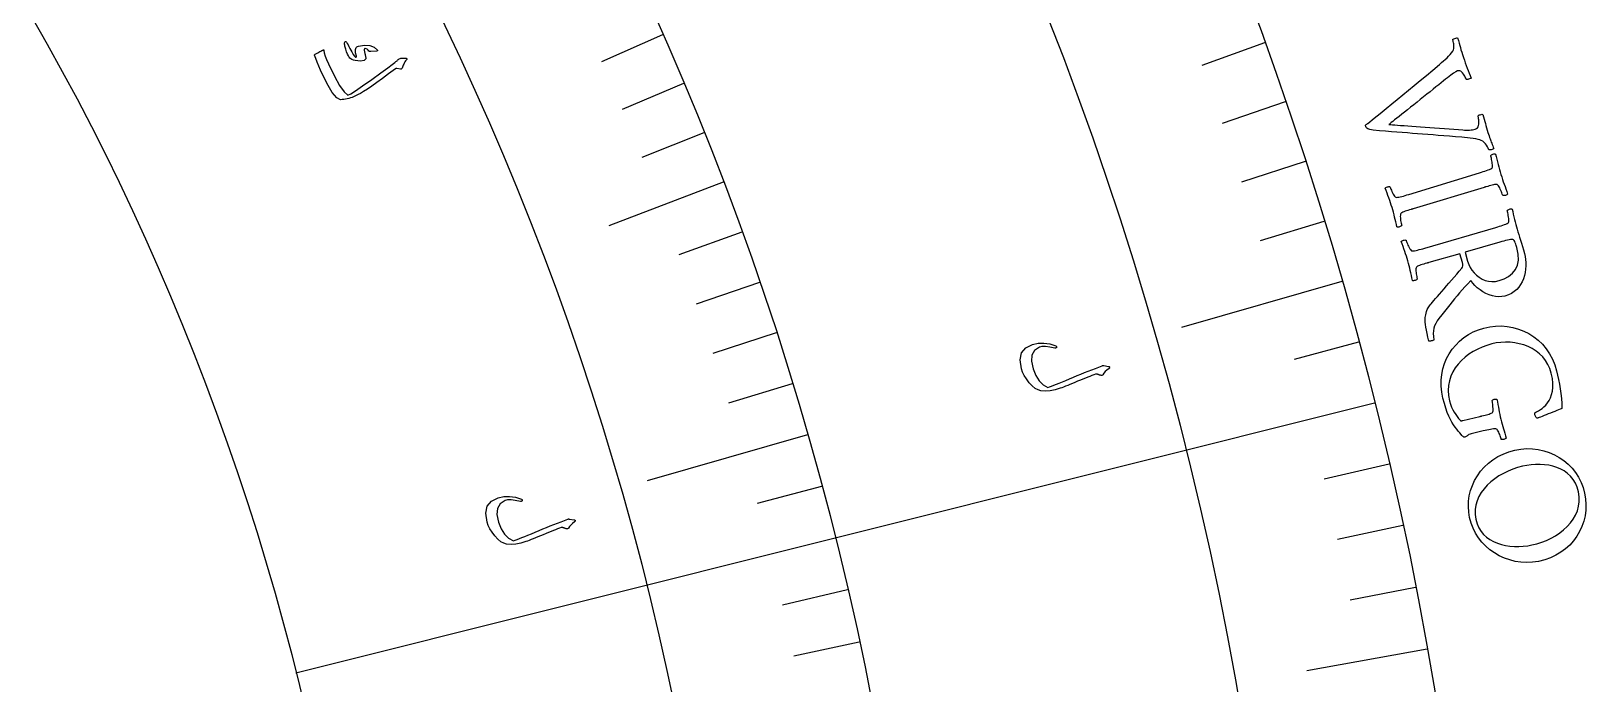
# Model space of a CAD drawing. Header units: millimetres. Extents: x -82 to 82, y -82 to 107.
# Drawn here: x 39.71 to 67.5, y 10.92 to 22.54 of the extents above; entities that cross this region are included whole.
import ezdxf

# ---------------------------------------------------------------- set-up
doc = ezdxf.new("R2010")
doc.units = ezdxf.units.MM
for name, color, linetype in [('ENGRAVE', 7, 'Continuous'), ('ENGRAVE_FINE', 8, 'Continuous'), ('TEXT', 5, 'Continuous')]:
    doc.layers.add(name, color=color, linetype=linetype)

msp = doc.modelspace()

# ---------------------------------------------------------------- linework, layer by layer
at = {"layer": 'ENGRAVE'}
for points in [[(52.0292, 19.8511), (49.9942, 19.0747)], [(63.0453, 18.0834), (60.1904, 17.2645)], [(63.6256, 15.9216), (54.0218, 13.5183)], [(53.529, 15.3538), (50.6742, 14.5349)], [(54.0218, 13.5183), (44.4179, 11.1151)], [(64.5647, 11.5376), (62.4207, 11.1545)]]:
    msp.add_lwpolyline(points, dxfattribs=at)
for radius in [80.85, 80.85, 78.6844, 74.6625, 74.6625, 71.4862, 65.5875, 65.5875, 62.1225, 55.6875, 55.6875, 52.2225, 45.7875, 45.7875]:
    msp.add_circle((0, 0), radius, dxfattribs=at)
at = {"layer": 'ENGRAVE_FINE'}
for points in [[(50.9499, 22.4768), (49.863, 21.9973)], [(61.6677, 22.3343), (60.5507, 21.9297)], [(51.3243, 21.6082), (50.2294, 21.1472)], [(62.0389, 21.2814), (60.9152, 20.8959)], [(51.6841, 20.7329), (50.5815, 20.2906)], [(62.3923, 20.2217), (61.2622, 19.8554)], [(52.3593, 18.9631), (51.2423, 18.5585)], [(62.7278, 19.1556), (61.5916, 18.8086)], [(52.6745, 18.0691), (51.5508, 17.6836)], [(52.9746, 17.1694), (51.8445, 16.8031)], [(63.3446, 17.0053), (62.1972, 16.6972)], [(53.2595, 16.2642), (52.1233, 15.9172)], [(63.8883, 14.8327), (62.731, 14.564)], [(53.7832, 14.4384), (52.6358, 14.1304)], [(64.1324, 13.7389), (62.9708, 13.49)], [(54.2448, 12.5938), (53.0875, 12.3251)], [(64.3579, 12.6404), (63.1922, 12.4114)], [(54.452, 11.6651), (53.2904, 11.4162)]]:
    msp.add_lwpolyline(points, dxfattribs=at)
at = {"layer": 'TEXT'}
for points in [[(45.8736, 22.2053), (45.8747, 22.2019), (45.8748, 22.1986), (45.8738, 22.1952), (45.8718, 22.1919), (45.8695, 22.19), (45.8668, 22.1884), (45.8636, 22.1871), (45.8601, 22.1862), (45.7539, 22.1788), (45.7428, 22.1788), (45.7337, 22.18), (45.7266, 22.1824), (45.7214, 22.1861), (45.7051, 22.2045), (45.6885, 22.2188), (45.6715, 22.229), (45.6541, 22.2351), (45.6469, 22.2344), (45.642, 22.2281), (45.6393, 22.2161), (45.6389, 22.1983), (45.6402, 22.1873), (45.6419, 22.176), (45.644, 22.1645), (45.6465, 22.1529), (45.6493, 22.1408), (45.6526, 22.1284), (45.6564, 22.1155), (45.6606, 22.1022), (45.6637, 22.0507), (45.6339, 22.0194), (45.5715, 22.0083), (45.4762, 22.0171), (45.4455, 22.0249), (45.4197, 22.0345), (45.399, 22.046), (45.3833, 22.0594), (45.3703, 22.0763), (45.3561, 22.1014), (45.3407, 22.1347), (45.3242, 22.1763), (45.3161, 22.1978), (45.3092, 22.2185), (45.3034, 22.2385), (45.2988, 22.2577), (45.295, 22.276), (45.2917, 22.2933), (45.2889, 22.3095), (45.2866, 22.3247), (45.2871, 22.335), (45.2894, 22.3433), (45.2934, 22.3496), (45.2992, 22.3539), (45.3063, 22.3561), (45.3126, 22.3552), (45.318, 22.3514), (45.3225, 22.3445), (45.3356, 22.3218), (45.3501, 22.2959), (45.3658, 22.2667), (45.3829, 22.2343), (45.4147, 22.1737), (45.4418, 22.1275), (45.4642, 22.0956), (45.4818, 22.0782), (45.4852, 22.0764), (45.4885, 22.0762), (45.4918, 22.0776), (45.4952, 22.0805), (45.4969, 22.0831), (45.4978, 22.0869), (45.4978, 22.0919), (45.497, 22.0981), (45.485, 22.1527), (45.4809, 22.176), (45.4799, 22.1972), (45.482, 22.2162), (45.4872, 22.2331), (45.4952, 22.2491), (45.5055, 22.2614), (45.5182, 22.2698), (45.5333, 22.2745), (45.643, 22.2898), (45.7362, 22.2834), (45.8131, 22.2553), (45.8736, 22.2053)], [(65.2121, 22.0734), (65.2289, 22.0248), (65.2459, 21.9772), (65.2631, 21.9306), (65.2807, 21.8848), (65.2982, 21.8397), (65.3153, 21.795), (65.3321, 21.7505), (65.3486, 21.7063), (65.342, 21.7012), (65.3323, 21.6962), (65.3195, 21.6912), (65.3035, 21.6862), (65.2878, 21.6824), (65.2757, 21.6808), (65.2672, 21.6815), (65.2624, 21.6845), (65.2592, 21.6925), (65.2538, 21.7042), (65.246, 21.7196), (65.236, 21.7387), (65.2242, 21.7591), (65.2111, 21.7785), (65.1966, 21.7967), (65.1808, 21.8139), (65.1638, 21.8276), (65.1457, 21.8353), (65.1264, 21.8372), (65.106, 21.8331), (65.0767, 21.8195), (65.037, 21.7947), (64.9868, 21.7587), (64.9262, 21.7117), (64.8948, 21.6865), (64.8588, 21.6574), (64.8179, 21.6244), (64.7723, 21.5875), (64.7231, 21.5478), (64.6713, 21.5062), (64.617, 21.4628), (64.5602, 21.4175), (64.5021, 21.3712), (64.4441, 21.3248), (64.3861, 21.2782), (64.3282, 21.2315), (64.2714, 21.1858), (64.2168, 21.1421), (64.1644, 21.1004), (64.1143, 21.0608), (64.0676, 21.0239), (64.0253, 20.9907), (63.9874, 20.961), (63.954, 20.9349), (63.9264, 20.9133), (63.9059, 20.8971), (63.8927, 20.8865), (63.8866, 20.8812), (63.8983, 20.8799), (63.9197, 20.8779), (63.9506, 20.8754), (63.9911, 20.8722), (64.0395, 20.8685), (64.094, 20.8645), (64.1546, 20.8602), (64.2214, 20.8555), (64.293, 20.8505), (64.3683, 20.8451), (64.4472, 20.8394), (64.5298, 20.8334), (64.6145, 20.8271), (64.6998, 20.8207), (64.7858, 20.8143), (64.8724, 20.8078), (64.958, 20.8013), (65.0411, 20.7949), (65.1216, 20.7887), (65.1996, 20.7827), (65.2289, 20.7807), (65.2587, 20.7796), (65.2891, 20.7796), (65.3199, 20.7805), (65.3496, 20.7825), (65.3764, 20.7858), (65.4003, 20.7902), (65.4214, 20.7959), (65.4432, 20.8056), (65.4603, 20.8197), (65.4728, 20.8379), (65.4806, 20.8604), (65.485, 20.8851), (65.4872, 20.91), (65.4873, 20.935), (65.4853, 20.9602), (65.4822, 20.9835), (65.4791, 21.0028), (65.4761, 21.0181), (65.4731, 21.0293), (65.4762, 21.0362), (65.4834, 21.0428), (65.4946, 21.0489), (65.5099, 21.0547), (65.5261, 21.059), (65.5399, 21.0609), (65.5514, 21.0604), (65.5606, 21.0574), (65.5721, 21.0159), (65.5831, 20.9754), (65.5935, 20.9361), (65.6033, 20.8978), (65.6133, 20.8596), (65.6242, 20.8204), (65.636, 20.7803), (65.6487, 20.7391), (65.6594, 20.7055), (65.6691, 20.6756), (65.6779, 20.6494), (65.6856, 20.627), (65.693, 20.6065), (65.7005, 20.5863), (65.7081, 20.5663), (65.7158, 20.5466), (65.724, 20.5258), (65.7328, 20.5028), (65.7424, 20.4774), (65.7527, 20.4496), (65.7459, 20.4448), (65.7357, 20.4401), (65.7222, 20.4357), (65.7052, 20.4315), (65.6888, 20.4283), (65.6768, 20.4269), (65.6692, 20.4273), (65.6661, 20.4295), (65.6613, 20.4414), (65.6528, 20.4588), (65.6405, 20.4815), (65.6245, 20.5096), (65.6052, 20.5381), (65.5832, 20.5622), (65.5583, 20.5818), (65.5308, 20.5969), (65.5071, 20.6059), (65.475, 20.6145), (65.4345, 20.6228), (65.3857, 20.6307), (65.3333, 20.6379), (65.2822, 20.644), (65.2326, 20.6491), (65.1843, 20.6531), (65.0724, 20.6621), (64.9652, 20.6706), (64.8628, 20.6786), (64.765, 20.6861), (64.6704, 20.6934), (64.5775, 20.7006), (64.4862, 20.7079), (64.3965, 20.7152), (64.3068, 20.7225), (64.2154, 20.7298), (64.1224, 20.7371), (64.0277, 20.7444), (63.9295, 20.752), (63.8261, 20.7603), (63.7174, 20.7692), (63.6035, 20.7788), (63.5732, 20.7824), (63.5472, 20.7881), (63.5255, 20.7958), (63.5082, 20.8055), (63.4943, 20.8167), (63.4829, 20.829), (63.4742, 20.8423), (63.468, 20.8567), (63.4678, 20.8614), (63.4702, 20.8665), (63.4751, 20.8721), (63.4827, 20.8781), (63.4908, 20.884), (63.4976, 20.8896), (63.5031, 20.8947), (63.5073, 20.8994), (63.62, 20.9902), (63.7289, 21.0781), (63.8339, 21.1631), (63.935, 21.2451), (64.0346, 21.326), (64.135, 21.4078), (64.236, 21.4904), (64.3378, 21.5738), (64.4424, 21.6602), (64.552, 21.7515), (64.6665, 21.848), (64.786, 21.9495), (64.8227, 21.9805), (64.8572, 22.0106), (64.8896, 22.0397), (64.9197, 22.0679), (64.9478, 22.0959), (64.9741, 22.1243), (64.9986, 22.1532), (65.0212, 22.1826), (65.0295, 22.1956), (65.0356, 22.2114), (65.0396, 22.2298), (65.0413, 22.2509), (65.0415, 22.273), (65.0406, 22.2946), (65.0386, 22.3156), (65.0356, 22.336), (65.0321, 22.3547), (65.0287, 22.3708), (65.0254, 22.384), (65.0222, 22.3946), (65.0242, 22.3968), (65.0315, 22.4003), (65.0439, 22.4053), (65.0615, 22.4116), (65.0795, 22.4175), (65.0929, 22.4215), (65.1017, 22.4235), (65.106, 22.4234), (65.1215, 22.3731), (65.1353, 22.3271), (65.1474, 22.2854), (65.1578, 22.248), (65.1683, 22.2107), (65.1809, 22.1691), (65.1955, 22.1234), (65.2121, 22.0734)], [(46.3878, 22.029), (46.3744, 22.0108), (46.3621, 21.9926), (46.3509, 21.9744), (46.3409, 21.9563), (46.3321, 21.938), (46.3245, 21.9196), (46.3182, 21.901), (46.3131, 21.8821), (46.3091, 21.874), (46.3025, 21.8687), (46.2931, 21.8664), (46.2811, 21.867), (46.216, 21.874), (46.2091, 21.8744), (46.2035, 21.8743), (46.1991, 21.8738), (46.1959, 21.8729), (46.0727, 21.7801), (45.9608, 21.6974), (45.8602, 21.6246), (45.7711, 21.5617), (45.6935, 21.5089), (45.6275, 21.4662), (45.573, 21.4336), (45.5301, 21.4111), (45.4475, 21.3722), (45.4206, 21.3614), (45.3931, 21.3518), (45.3648, 21.3434), (45.3358, 21.3361), (45.3061, 21.3302), (45.2756, 21.3257), (45.2443, 21.3227), (45.2122, 21.321), (45.1485, 21.3526), (45.0688, 21.4508), (44.9727, 21.6153), (44.8594, 21.8459), (44.8267, 21.9193), (44.7982, 21.988), (44.774, 22.0521), (44.754, 22.1116), (44.7536, 22.1178), (44.7551, 22.123), (44.7583, 22.1273), (44.7633, 22.1307), (44.7881, 22.1448), (44.8108, 22.1575), (44.8313, 22.1688), (44.8497, 22.1786), (44.8662, 22.1871), (44.8809, 22.1943), (44.8939, 22.2003), (44.9052, 22.205), (44.9117, 22.2073), (44.9163, 22.2068), (44.9188, 22.2036), (44.9193, 22.1975), (44.9268, 22.1527), (44.9428, 22.0983), (44.9674, 22.0341), (45.0006, 21.9601), (45.1063, 21.7425), (45.1986, 21.5768), (45.278, 21.4633), (45.3449, 21.4021), (45.3962, 21.4264), (45.4844, 21.4808), (45.6096, 21.5654), (45.7718, 21.6804), (45.9333, 21.7971), (46.0551, 21.8862), (46.1372, 21.9474), (46.1798, 21.9806), (46.1913, 21.9902), (46.202, 21.9991), (46.212, 22.0074), (46.2212, 22.0151), (46.2296, 22.0221), (46.237, 22.0284), (46.2435, 22.034), (46.2491, 22.0389), (46.2616, 22.0485), (46.2748, 22.0553), (46.2885, 22.0592), (46.3028, 22.0603), (46.3823, 22.058), (46.3879, 22.0574), (46.3921, 22.0559), (46.395, 22.0534), (46.3964, 22.05), (46.3962, 22.0449), (46.3946, 22.0397), (46.3919, 22.0344), (46.3878, 22.029)], [(65.8802, 19.9913), (65.894, 19.9468), (65.9082, 19.9031), (65.9227, 19.86), (65.9376, 19.8177), (65.9527, 19.7753), (65.9679, 19.7318), (65.9832, 19.6873), (65.9985, 19.6418), (65.9929, 19.6343), (65.9845, 19.6279), (65.9732, 19.6226), (65.9592, 19.6183), (65.9448, 19.6154), (65.9324, 19.6141), (65.922, 19.6145), (65.9135, 19.6165), (65.9099, 19.6276), (65.9045, 19.6425), (65.8975, 19.661), (65.8886, 19.6833), (65.8788, 19.7069), (65.8686, 19.7295), (65.8581, 19.7513), (65.8472, 19.772), (65.8363, 19.7898), (65.8256, 19.8026), (65.8152, 19.8105), (65.805, 19.8133), (65.7875, 19.8125), (65.7679, 19.8101), (65.7464, 19.8061), (65.7229, 19.8004), (65.6979, 19.7936), (65.6718, 19.7862), (65.6446, 19.7783), (65.6163, 19.7699), (65.6118, 19.7686), (65.6072, 19.7672), (65.6027, 19.7658), (65.5981, 19.7644), (65.5936, 19.7631), (65.589, 19.7617), (65.5845, 19.7603), (65.5799, 19.759), (64.3155, 19.378), (64.3109, 19.3766), (64.3064, 19.3752), (64.3018, 19.3739), (64.2973, 19.3725), (64.2927, 19.3711), (64.2882, 19.3698), (64.2836, 19.3684), (64.2791, 19.367), (64.251, 19.3585), (64.2242, 19.3501), (64.1989, 19.3419), (64.1749, 19.334), (64.1528, 19.326), (64.1331, 19.3177), (64.1158, 19.3091), (64.1008, 19.3002), (64.095, 19.2927), (64.0909, 19.2808), (64.0886, 19.2645), (64.088, 19.2438), (64.0888, 19.2206), (64.0908, 19.197), (64.094, 19.173), (64.0983, 19.1484), (64.103, 19.1256), (64.1071, 19.1068), (64.1106, 19.0918), (64.1135, 19.0808), (64.1075, 19.0746), (64.099, 19.0687), (64.0879, 19.063), (64.0742, 19.0576), (64.0601, 19.0535), (64.0478, 19.0518), (64.0373, 19.0525), (64.0285, 19.0555), (64.0182, 19.101), (64.0079, 19.1456), (63.9976, 19.1891), (63.9874, 19.2316), (63.9769, 19.2738), (63.9656, 19.3164), (63.9535, 19.3594), (63.9407, 19.4028), (63.9276, 19.445), (63.9138, 19.4873), (63.8992, 19.5298), (63.884, 19.5726), (63.8682, 19.6156), (63.8521, 19.6588), (63.8357, 19.7024), (63.8189, 19.7463), (63.8245, 19.7537), (63.8329, 19.7601), (63.844, 19.7655), (63.858, 19.7699), (63.8724, 19.773), (63.8848, 19.7745), (63.8952, 19.7743), (63.9036, 19.7725), (63.9072, 19.7617), (63.9126, 19.7474), (63.9197, 19.7294), (63.9285, 19.7079), (63.9386, 19.685), (63.9494, 19.6629), (63.961, 19.6417), (63.9734, 19.6213), (63.9855, 19.604), (63.9965, 19.5918), (64.0063, 19.5849), (64.0149, 19.5831), (64.036, 19.5837), (64.0594, 19.5864), (64.085, 19.5913), (64.1129, 19.5982), (64.1425, 19.6066), (64.1731, 19.6154), (64.2048, 19.6248), (64.2376, 19.6347), (65.5005, 20.0207), (65.5333, 20.0309), (65.5651, 20.0409), (65.5959, 20.0508), (65.6257, 20.0607), (65.6534, 20.0707), (65.6778, 20.0812), (65.699, 20.0922), (65.7169, 20.1037), (65.7241, 20.1105), (65.7286, 20.1221), (65.7304, 20.1386), (65.7295, 20.1599), (65.7267, 20.1839), (65.7233, 20.2083), (65.7191, 20.2331), (65.7141, 20.2583), (65.7091, 20.2817), (65.7047, 20.3011), (65.7009, 20.3164), (65.6977, 20.3276), (65.7036, 20.334), (65.712, 20.3401), (65.7231, 20.346), (65.7367, 20.3516), (65.7507, 20.3558), (65.763, 20.3576), (65.7736, 20.3569), (65.7824, 20.3539), (65.795, 20.3072), (65.8074, 20.2608), (65.8193, 20.2148), (65.831, 20.1691), (65.8427, 20.1238), (65.8548, 20.0791), (65.8673, 20.035), (65.8802, 19.9913)], [(66.2977, 18.5833), (66.3101, 18.5309), (66.3185, 18.4766), (66.3229, 18.4203), (66.3232, 18.3621), (66.3193, 18.3034), (66.3109, 18.2459), (66.2981, 18.1895), (66.2808, 18.1343), (66.2587, 18.0813), (66.2312, 18.0317), (66.1986, 17.9855), (66.1606, 17.9428), (66.1171, 17.9047), (66.0677, 17.8726), (66.0123, 17.8464), (65.9511, 17.8261), (65.8969, 17.8155), (65.8415, 17.8126), (65.7848, 17.8175), (65.7269, 17.8301), (65.6692, 17.849), (65.6135, 17.873), (65.5596, 17.902), (65.5077, 17.936), (65.4592, 17.9736), (65.4157, 18.0137), (65.3773, 18.0561), (65.344, 18.1009), (65.2906, 18.0436), (65.2397, 17.9879), (65.1912, 17.9337), (65.1451, 17.8811), (65.1003, 17.829), (65.056, 17.7762), (65.012, 17.7227), (64.9684, 17.6686), (64.9238, 17.6127), (64.8769, 17.5537), (64.8277, 17.4918), (64.7762, 17.4269), (64.7448, 17.3835), (64.7192, 17.3402), (64.6991, 17.2971), (64.6848, 17.2541), (64.6762, 17.2088), (64.6733, 17.1587), (64.6762, 17.1039), (64.6847, 17.0443), (64.6786, 17.0374), (64.6691, 17.032), (64.6564, 17.0283), (64.6404, 17.0261), (64.6245, 17.0249), (64.6122, 17.0243), (64.6034, 17.0243), (64.5982, 17.0247), (64.5801, 17.0961), (64.5648, 17.1616), (64.5526, 17.2211), (64.5432, 17.2748), (64.5366, 17.3223), (64.5322, 17.3633), (64.5302, 17.3978), (64.5305, 17.4258), (64.533, 17.4444), (64.5363, 17.4665), (64.5406, 17.492), (64.5457, 17.5211), (64.5539, 17.5524), (64.5674, 17.5848), (64.5861, 17.6182), (64.61, 17.6527), (64.6221, 17.6678), (64.6388, 17.6883), (64.6603, 17.7142), (64.6864, 17.7454), (64.7164, 17.781), (64.7497, 17.82), (64.786, 17.8624), (64.8256, 17.9081), (64.8674, 17.9564), (64.9105, 18.0063), (64.9551, 18.0579), (65.0009, 18.1111), (65.0473, 18.1648), (65.0933, 18.2176), (65.1388, 18.2696), (65.184, 18.3207), (65.1958, 18.3401), (65.2015, 18.3636), (65.2012, 18.3912), (65.1947, 18.4229), (65.1504, 18.579), (64.5961, 18.421), (64.5915, 18.4197), (64.5869, 18.4184), (64.5824, 18.4171), (64.5778, 18.4158), (64.5732, 18.4145), (64.5687, 18.4132), (64.5641, 18.4119), (64.5595, 18.4105), (64.5313, 18.4024), (64.5044, 18.3944), (64.479, 18.3867), (64.4549, 18.3791), (64.4327, 18.3714), (64.4128, 18.3634), (64.3954, 18.355), (64.3802, 18.3463), (64.3743, 18.3389), (64.3701, 18.3271), (64.3675, 18.3108), (64.3666, 18.2901), (64.3671, 18.267), (64.3688, 18.2434), (64.3716, 18.2193), (64.3756, 18.1947), (64.3799, 18.1718), (64.3837, 18.1529), (64.387, 18.1379), (64.3898, 18.1268), (64.3837, 18.1207), (64.375, 18.1149), (64.3638, 18.1094), (64.3501, 18.1042), (64.3359, 18.1004), (64.3236, 18.0988), (64.3131, 18.0996), (64.3044, 18.1028), (64.2947, 18.1485), (64.2851, 18.1931), (64.2755, 18.2368), (64.2659, 18.2795), (64.256, 18.3219), (64.2454, 18.3646), (64.2339, 18.4078), (64.2217, 18.4513), (64.2092, 18.4937), (64.196, 18.5362), (64.1821, 18.579), (64.1675, 18.6219), (64.1524, 18.6652), (64.1369, 18.7087), (64.1211, 18.7525), (64.105, 18.7966), (64.1107, 18.8039), (64.1192, 18.8102), (64.1304, 18.8154), (64.1445, 18.8197), (64.1589, 18.8226), (64.1713, 18.8238), (64.1817, 18.8235), (64.1901, 18.8216), (64.1936, 18.8107), (64.1988, 18.7963), (64.2056, 18.7782), (64.2141, 18.7566), (64.2238, 18.7335), (64.2343, 18.7113), (64.2456, 18.6899), (64.2576, 18.6694), (64.2695, 18.6519), (64.2803, 18.6395), (64.29, 18.6324), (64.2986, 18.6305), (64.3197, 18.6308), (64.3432, 18.6332), (64.3689, 18.6376), (64.3968, 18.6442), (64.4265, 18.6521), (64.4572, 18.6605), (64.4891, 18.6694), (64.522, 18.6788), (65.7896, 19.0491), (65.8226, 19.0588), (65.8545, 19.0683), (65.8855, 19.0778), (65.9154, 19.0872), (65.9432, 19.0969), (65.9678, 19.107), (65.9891, 19.1177), (66.0072, 19.1289), (66.0145, 19.1356), (66.0192, 19.1471), (66.0213, 19.1636), (66.0206, 19.185), (66.0183, 19.2089), (66.0153, 19.233), (66.0116, 19.2574), (66.0072, 19.282), (66.0027, 19.3048), (65.9987, 19.3237), (65.9952, 19.3388), (65.9922, 19.35), (65.9982, 19.3563), (66.0068, 19.3623), (66.0179, 19.3679), (66.0316, 19.3733), (66.0457, 19.3774), (66.058, 19.379), (66.0685, 19.3782), (66.0773, 19.3749), (66.0893, 19.3282), (66.1008, 19.282), (66.112, 19.2362), (66.1227, 19.191), (66.1335, 19.1463), (66.1448, 19.1019), (66.1566, 19.0578), (66.1689, 19.0141), (66.1823, 18.9682), (66.1965, 18.9207), (66.2116, 18.8715), (66.2275, 18.8206), (66.2441, 18.767), (66.2614, 18.7096), (66.2793, 18.6484), (66.2977, 18.5833)], [(65.8468, 18.1003), (65.9383, 18.1327), (66.0173, 18.176), (66.0838, 18.2303), (66.1378, 18.2957), (66.1752, 18.3735), (66.1918, 18.4652), (66.1876, 18.5706), (66.1625, 18.6896), (66.1579, 18.7054), (66.1518, 18.7248), (66.1443, 18.7477), (66.1353, 18.7743), (66.1253, 18.7992), (66.1148, 18.8175), (66.1036, 18.8292), (66.0919, 18.8341), (66.0743, 18.8351), (66.0522, 18.8333), (66.0258, 18.8288), (65.9951, 18.8216), (65.962, 18.8129), (65.9289, 18.804), (65.8956, 18.7948), (65.8621, 18.7854), (65.2417, 18.6051), (65.287, 18.4456), (65.3066, 18.389), (65.3324, 18.3355), (65.3645, 18.2852), (65.4028, 18.238), (65.4463, 18.1956), (65.4937, 18.1594), (65.5452, 18.1294), (65.6006, 18.1056), (65.6591, 18.0898), (65.7196, 18.0836), (65.7822, 18.0871), (65.8468, 18.1003)], [(65.5038, 15.6828), (65.5084, 15.6839), (65.513, 15.685), (65.5177, 15.6861), (65.5223, 15.6872), (65.5269, 15.6883), (65.5315, 15.6894), (65.5361, 15.6905), (65.5407, 15.6916), (65.5693, 15.6985), (65.5965, 15.7054), (65.6223, 15.712), (65.6466, 15.7186), (65.6691, 15.7253), (65.6893, 15.7325), (65.7071, 15.7401), (65.7226, 15.7482), (65.7303, 15.7545), (65.7359, 15.7657), (65.7392, 15.7819), (65.7404, 15.8031), (65.7399, 15.8269), (65.7386, 15.8509), (65.7364, 15.8751), (65.7334, 15.8995), (65.7301, 15.9221), (65.727, 15.9408), (65.7243, 15.9558), (65.7219, 15.967), (65.7282, 15.9729), (65.7371, 15.9784), (65.7484, 15.9835), (65.7624, 15.9883), (65.7766, 15.9916), (65.789, 15.9927), (65.7995, 15.9915), (65.8081, 15.9879), (65.8175, 15.9415), (65.8263, 15.8958), (65.8346, 15.8507), (65.8422, 15.8063), (65.8499, 15.7623), (65.8583, 15.7186), (65.8675, 15.675), (65.8774, 15.6315), (65.8882, 15.5874), (65.8995, 15.5448), (65.9112, 15.5038), (65.9234, 15.4642), (65.9357, 15.4246), (65.948, 15.383), (65.9604, 15.3396), (65.9727, 15.2944), (65.9666, 15.2874), (65.9578, 15.2816), (65.9463, 15.277), (65.932, 15.2736), (65.9175, 15.2715), (65.905, 15.271), (65.8946, 15.2719), (65.8863, 15.2744), (65.8835, 15.2854), (65.8792, 15.2997), (65.8736, 15.3173), (65.8666, 15.3383), (65.8586, 15.3605), (65.85, 15.3818), (65.8408, 15.402), (65.8309, 15.4214), (65.8209, 15.438), (65.8108, 15.4501), (65.8008, 15.4577), (65.7908, 15.4609), (65.7696, 15.4617), (65.7461, 15.4606), (65.7202, 15.4574), (65.6919, 15.4523), (65.6619, 15.4459), (65.6308, 15.4391), (65.5985, 15.4319), (65.5652, 15.4241), (65.3525, 15.3741), (65.3296, 15.3677), (65.3102, 15.3601), (65.2944, 15.3513), (65.2821, 15.3413), (65.2713, 15.3317), (65.2601, 15.324), (65.2485, 15.3183), (65.2364, 15.3144), (65.2302, 15.3136), (65.2243, 15.314), (65.2184, 15.3156), (65.2126, 15.3185), (65.2057, 15.3238), (65.1963, 15.3325), (65.1845, 15.3447), (65.1703, 15.3603), (65.1452, 15.3896), (65.1192, 15.4214), (65.0922, 15.4554), (65.0642, 15.4919), (65.0359, 15.5324), (65.0077, 15.5785), (64.9798, 15.6304), (64.9521, 15.6879), (64.9249, 15.7531), (64.8985, 15.8279), (64.873, 15.9124), (64.8482, 16.0066), (64.8265, 16.1152), (64.8155, 16.2217), (64.8153, 16.326), (64.8259, 16.4283), (64.8463, 16.5275), (64.8754, 16.6223), (64.9133, 16.7127), (64.9599, 16.7989), (65.0144, 16.8798), (65.0758, 16.9545), (65.144, 17.023), (65.2192, 17.0852), (65.3004, 17.1402), (65.3869, 17.187), (65.4785, 17.2256), (65.5755, 17.2559), (65.6807, 17.2785), (65.7853, 17.2909), (65.889, 17.2928), (65.992, 17.2843), (66.093, 17.2661), (66.1909, 17.2388), (66.2855, 17.2025), (66.3769, 17.157), (66.4636, 17.1027), (66.544, 17.0398), (66.6182, 16.9682), (66.686, 16.8881), (66.7461, 16.8), (66.7971, 16.7047), (66.8388, 16.6022), (66.8713, 16.4927), (66.8893, 16.4162), (66.9061, 16.3375), (66.9218, 16.2567), (66.9361, 16.1737), (66.9484, 16.089), (66.9576, 16.003), (66.9638, 15.9156), (66.9669, 15.8269), (66.9631, 15.8253), (66.9518, 15.8205), (66.9329, 15.8123), (66.9063, 15.801), (66.8747, 15.7876), (66.8405, 15.7734), (66.8035, 15.7584), (66.764, 15.7425), (66.724, 15.7266), (66.6859, 15.7113), (66.6497, 15.6967), (66.6154, 15.6827), (66.5854, 15.6706), (66.5622, 15.6615), (66.5458, 15.6555), (66.5363, 15.6526), (66.5301, 15.6511), (66.5232, 15.6528), (66.5155, 15.6576), (66.5072, 15.6655), (66.4992, 15.6754), (66.4926, 15.686), (66.4875, 15.6973), (66.4838, 15.7095), (66.4819, 15.7201), (66.4813, 15.7303), (66.4821, 15.74), (66.4842, 15.7491), (66.5024, 15.7579), (66.5248, 15.7699), (66.5513, 15.7852), (66.5819, 15.8037), (66.6144, 15.8263), (66.6465, 15.8537), (66.6783, 15.8861), (66.7097, 15.9234), (66.7386, 15.9663), (66.763, 16.0153), (66.7828, 16.0706), (66.798, 16.1321), (66.8064, 16.2005), (66.8056, 16.2768), (66.7958, 16.3609), (66.7768, 16.4527), (66.7517, 16.5343), (66.718, 16.6096), (66.6758, 16.6785), (66.6251, 16.7411), (66.5675, 16.7972), (66.5046, 16.8467), (66.4363, 16.8895), (66.3627, 16.9257), (66.2856, 16.9551), (66.2064, 16.9778), (66.1253, 16.9936), (66.0422, 17.0027), (65.9589, 17.0051), (65.8771, 17.001), (65.7967, 16.9905), (65.7178, 16.9735), (65.6316, 16.948), (65.5477, 16.9168), (65.466, 16.8798), (65.3867, 16.8372), (65.3112, 16.7891), (65.2414, 16.736), (65.1771, 16.6779), (65.1184, 16.6148), (65.0666, 16.5471), (65.0232, 16.4751), (64.9882, 16.3988), (64.9615, 16.3182), (64.9448, 16.2337), (64.9398, 16.1454), (64.9464, 16.0534), (64.9646, 15.9577), (64.9804, 15.9018), (64.9995, 15.8501), (65.0217, 15.8026), (65.0472, 15.7594), (65.074, 15.7196), (65.1003, 15.6828), (65.1261, 15.6489), (65.1514, 15.6178), (65.1564, 15.6118), (65.1615, 15.6077), (65.1668, 15.6054), (65.1723, 15.605), (65.1782, 15.6057), (65.1845, 15.6067), (65.1914, 15.6081), (65.1989, 15.6098)], [(58.8942, 16.5743), (58.9006, 16.5727), (58.9057, 16.5697), (58.9095, 16.5653), (58.9119, 16.5596), (58.9126, 16.5534), (58.911, 16.5475), (58.9071, 16.542), (58.9009, 16.5368), (58.8645, 16.5083), (58.8341, 16.4802), (58.8095, 16.4526), (58.7909, 16.4254), (58.7838, 16.4169), (58.7742, 16.4124), (58.762, 16.4118), (58.7473, 16.4152), (58.7399, 16.4179), (58.7328, 16.4204), (58.7259, 16.4228), (58.7194, 16.425), (58.7133, 16.4271), (58.7076, 16.4291), (58.7025, 16.431), (58.6979, 16.4327), (58.6896, 16.4356), (58.6804, 16.4367), (58.6701, 16.436), (58.659, 16.4336), (58.6286, 16.4228), (58.5956, 16.4105), (58.5599, 16.3967), (58.5217, 16.3815), (58.4808, 16.3649), (58.4373, 16.3471), (58.391, 16.3281), (58.3421, 16.3078), (58.2935, 16.2869), (58.2477, 16.2676), (58.2047, 16.2499), (58.1645, 16.2339), (58.127, 16.2194), (58.0922, 16.2062), (58.06, 16.1944), (58.0305, 16.1839), (57.942, 16.1567), (57.8555, 16.1404), (57.771, 16.135), (57.6886, 16.1406), (57.6373, 16.154), (57.5855, 16.1824), (57.533, 16.2257), (57.4799, 16.2839), (57.4309, 16.3494), (57.3914, 16.4126), (57.3615, 16.4737), (57.341, 16.5327), (57.3183, 16.6888), (57.3439, 16.8129), (57.418, 16.9052), (57.5408, 16.9655), (57.6394, 16.9861), (57.7413, 16.9887), (57.8462, 16.9731), (57.9543, 16.9393), (57.9609, 16.9362), (57.9655, 16.9323), (57.9682, 16.9276), (57.969, 16.9221), (57.9685, 16.9159), (57.9669, 16.9108), (57.9643, 16.9069), (57.9606, 16.9041), (57.9548, 16.9012), (57.9488, 16.8997), (57.9427, 16.8996), (57.9363, 16.9009), (57.8444, 16.9187), (57.7681, 16.9271), (57.7073, 16.9261), (57.6622, 16.9159), (57.5754, 16.8581), (57.5274, 16.7744), (57.5182, 16.6646), (57.5476, 16.5286), (57.5951, 16.4121), (57.6545, 16.3184), (57.726, 16.2476), (57.8095, 16.1995), (57.8404, 16.2097), (57.8764, 16.2223), (57.9173, 16.2375), (57.9632, 16.2551), (58.0141, 16.2754), (58.0702, 16.2985), (58.1315, 16.3244), (58.1979, 16.353), (58.2666, 16.3818), (58.3343, 16.4099), (58.401, 16.4372), (58.4667, 16.4637), (58.5314, 16.4894), (58.5952, 16.5141), (58.6581, 16.5379), (58.72, 16.5606), (58.7789, 16.5851), (58.786, 16.5867), (58.7928, 16.5875), (58.7993, 16.5875), (58.8056, 16.5867)], [(67.3708, 14.3164), (67.3876, 14.214), (67.3944, 14.1126), (67.391, 14.0123), (67.3776, 13.913), (67.3546, 13.8162), (67.3224, 13.7232), (67.2811, 13.634), (67.2306, 13.5487), (67.1716, 13.4684), (67.1049, 13.3942), (67.0304, 13.3263), (66.9483, 13.2645), (66.8588, 13.2103), (66.7625, 13.1653), (66.6593, 13.1294), (66.5493, 13.1026), (66.4429, 13.0868), (66.3383, 13.0817), (66.2355, 13.0872), (66.1343, 13.1032), (66.0361, 13.1286), (65.9418, 13.1621), (65.8515, 13.2037), (65.7652, 13.2534), (65.6842, 13.3105), (65.6099, 13.3741), (65.5422, 13.4445), (65.4811, 13.5214), (65.4279, 13.6041), (65.3838, 13.6916), (65.3489, 13.784), (65.3232, 13.8813), (65.3071, 13.9792), (65.3008, 14.0767), (65.3041, 14.1737), (65.3171, 14.2702), (65.3394, 14.3648), (65.3708, 14.4558), (65.4111, 14.5433), (65.4604, 14.6273), (65.518, 14.7068), (65.5834, 14.7806), (65.6564, 14.8489), (65.7372, 14.9115), (65.8252, 14.967), (65.9198, 15.014), (66.021, 15.0523), (66.1288, 15.082), (66.2347, 15.101), (66.3393, 15.1095), (66.4427, 15.1074), (66.5449, 15.0947), (66.6444, 15.0723), (66.74, 15.0413), (66.8316, 15.0016), (66.9192, 14.9533), (67.0015, 14.8969), (67.0773, 14.8332), (67.1465, 14.762), (67.2091, 14.6835), (67.2636, 14.599), (67.3088, 14.5095), (67.3445, 14.4154), (67.3708, 14.3164)], [(67.2591, 14.3389), (67.2365, 14.4217), (67.2056, 14.496), (67.1666, 14.5619), (67.1193, 14.6193), (67.0657, 14.669), (67.0072, 14.7116), (66.944, 14.7471), (66.876, 14.7755), (66.8044, 14.7973), (66.7306, 14.8132), (66.6543, 14.8232), (66.5758, 14.8273), (66.4965, 14.8261), (66.4183, 14.8205), (66.3411, 14.8103), (66.2648, 14.7956), (66.1775, 14.773), (66.0917, 14.7443), (66.0075, 14.7098), (65.9247, 14.6693), (65.8453, 14.6235), (65.7709, 14.5731), (65.7016, 14.5179), (65.6374, 14.4582), (65.5798, 14.3943), (65.5304, 14.3269), (65.4893, 14.2559), (65.4563, 14.1814), (65.4334, 14.1038), (65.4224, 14.0233), (65.4232, 13.94), (65.4358, 13.8538), (65.4578, 13.7733), (65.4878, 13.701), (65.526, 13.6367), (65.5724, 13.5804), (65.6254, 13.5315), (65.6837, 13.4893), (65.7473, 13.4536), (65.8161, 13.4246), (65.8888, 13.4019), (65.9636, 13.3849), (66.0407, 13.3738), (66.12, 13.3685), (66.1999, 13.3684), (66.2787, 13.3727), (66.3564, 13.3814), (66.433, 13.3945), (66.5207, 13.4153), (66.6067, 13.4421), (66.6912, 13.475), (66.774, 13.5138), (66.8534, 13.5583), (66.9278, 13.608), (66.997, 13.6628), (67.0611, 13.7229), (67.1185, 13.7874), (67.1676, 13.8557), (67.2084, 13.9277), (67.2408, 14.0034), (67.2632, 14.0826), (67.2738, 14.1649), (67.2724, 14.2504), (67.2591, 14.3389)], [(49.3781, 13.8437), (49.3845, 13.842), (49.3896, 13.839), (49.3933, 13.8346), (49.3958, 13.8289), (49.3964, 13.8227), (49.3948, 13.8168), (49.3909, 13.8113), (49.3847, 13.8061), (49.3484, 13.7775), (49.3179, 13.7494), (49.2933, 13.7218), (49.2747, 13.6946), (49.2676, 13.6861), (49.258, 13.6816), (49.2458, 13.681), (49.2311, 13.6844), (49.2237, 13.6872), (49.2165, 13.6897), (49.2097, 13.6921), (49.2032, 13.6944), (49.197, 13.6965), (49.1914, 13.6985), (49.1863, 13.7003), (49.1817, 13.7021), (49.1734, 13.705), (49.1641, 13.7061), (49.1539, 13.7055), (49.1427, 13.7031), (49.1123, 13.6923), (49.0793, 13.68), (49.0437, 13.6663), (49.0054, 13.6511), (48.9645, 13.6345), (48.9209, 13.6168), (48.8747, 13.5978), (48.8257, 13.5776), (48.7771, 13.5567), (48.7313, 13.5375), (48.6882, 13.5199), (48.648, 13.5039), (48.6105, 13.4894), (48.5757, 13.4763), (48.5435, 13.4645), (48.5139, 13.4541), (48.4254, 13.427), (48.3389, 13.4109), (48.2544, 13.4056), (48.172, 13.4112), (48.1208, 13.4247), (48.0689, 13.4531), (48.0165, 13.4964), (47.9635, 13.5546), (47.9146, 13.6199), (47.8752, 13.6831), (47.8452, 13.7441), (47.8247, 13.8031), (47.802, 13.9589), (47.8275, 14.0829), (47.9016, 14.1751), (48.0242, 14.2357), (48.1229, 14.2564), (48.2247, 14.2591), (48.3297, 14.2436), (48.4378, 14.2099), (48.4444, 14.2068), (48.449, 14.2029), (48.4517, 14.1982), (48.4525, 14.1927), (48.452, 14.1865), (48.4505, 14.1814), (48.4479, 14.1775), (48.4442, 14.1747), (48.4384, 14.1718), (48.4324, 14.1703), (48.4262, 14.1702), (48.4199, 14.1715), (48.328, 14.1892), (48.2516, 14.1975), (48.1909, 14.1965), (48.1457, 14.1862), (48.059, 14.1284), (48.0111, 14.0446), (48.0019, 13.9349), (48.0314, 13.7991), (48.0788, 13.6826), (48.1381, 13.589), (48.2095, 13.5181), (48.293, 13.47), (48.3239, 13.4801), (48.3599, 13.4927), (48.4008, 13.5079), (48.4467, 13.5254), (48.4977, 13.5457), (48.5538, 13.5687), (48.6151, 13.5945), (48.6815, 13.6231), (48.7502, 13.6518), (48.818, 13.6798), (48.8847, 13.7071), (48.9504, 13.7336), (49.0152, 13.7592), (49.079, 13.7839), (49.1419, 13.8076), (49.2038, 13.8303), (49.2628, 13.8547), (49.2698, 13.8563), (49.2766, 13.8571), (49.2831, 13.8571), (49.2894, 13.8563)]]:
    msp.add_lwpolyline(points, close=True, dxfattribs=at)

doc.saveas('drawing.dxf')
